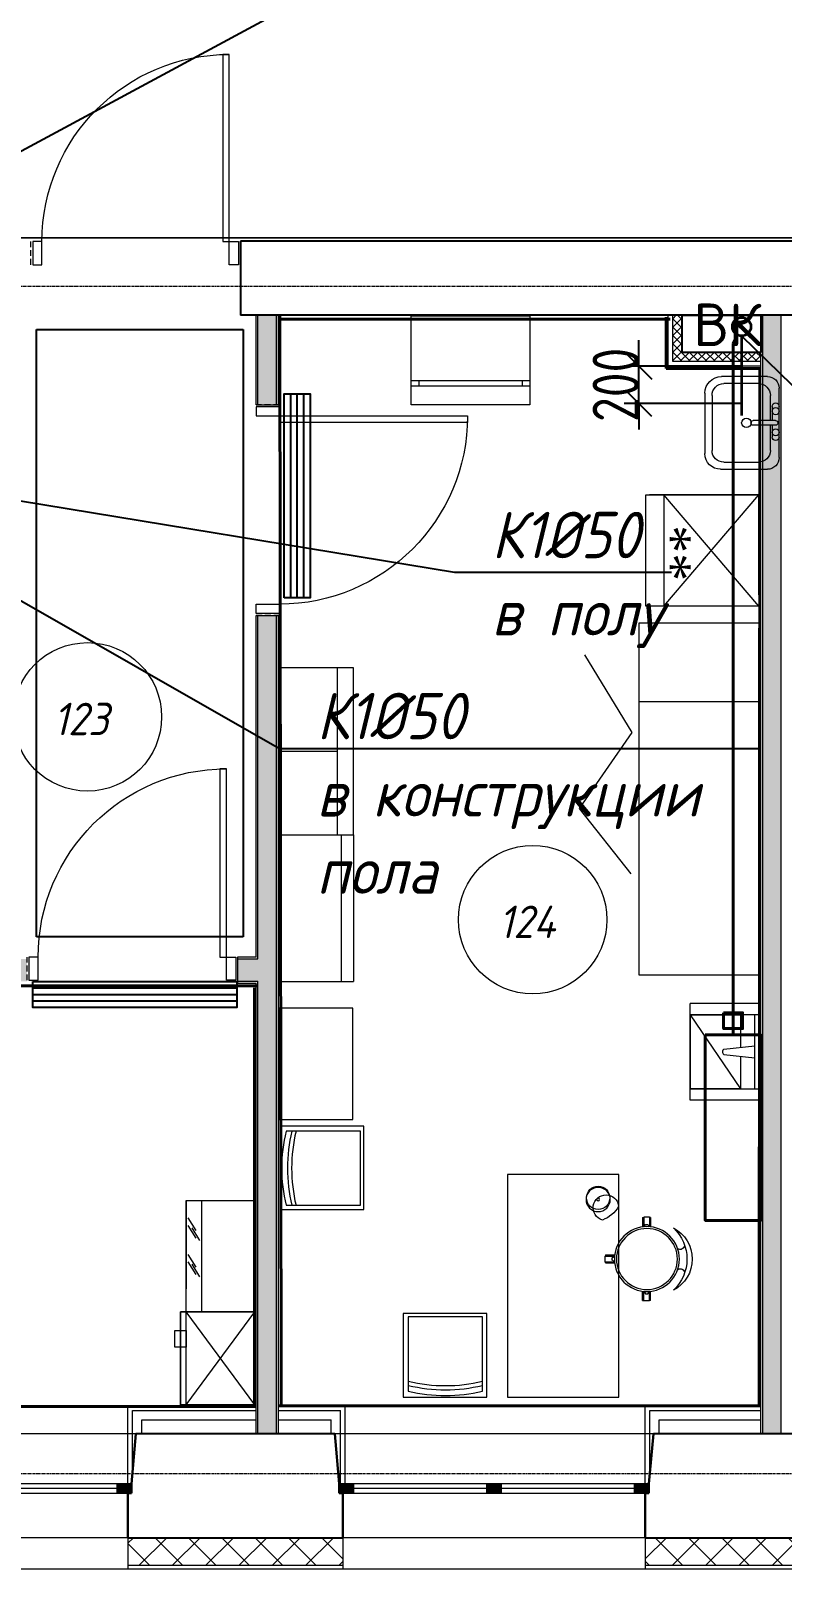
# Model space of a CAD drawing. Header units: millimetres. Extents: x -10178924 to 11692288, y -947381 to 58396.
# Drawn here: x 882061 to 886111, y -922757 to -914464 of the extents above; entities that cross this region are included whole.
import ezdxf
from ezdxf import colors
from ezdxf.entities.mleader import LeaderData, LeaderLine
from ezdxf.math import Vec2, Vec3

# ---------------------------------------------------------------- set-up
doc = ezdxf.new("R2010")
doc.units = ezdxf.units.MM
doc.linetypes.add('HIDDEN', pattern=[9.525, 6.35, -3.175])
doc.linetypes.add('осевая', pattern=[50.8, 31.75, -6.35, 6.35, -6.35])
for name, color, linetype, lineweight in [('0. Подпись', 194, 'Continuous', 18), ('АР_Двери', 250, 'Continuous', 9), ('ВК_ К1', 24, 'Continuous', 35), ('Двери', 7, 'Continuous', 9), ('Конд', 3, 'Continuous', 40), ('Основная ГКЛ', 250, 'Continuous', 9), ('Отделка СТЕН', 6, 'Continuous', 13), ('Перегородки пеноблок', 40, 'Continuous', 9), ('Перегородки_ГКЛ', 20, 'Continuous', 9), ('Размеры осевые', 153, 'Continuous', 9), ('Сантехнические приборы', 7, 'Continuous', 9), ('Стены.1', 7, 'Continuous', 25), ('Трасса', 6, 'Continuous', 40), ('ТХ оборудование', 7, 'Continuous', 9)]:
    doc.layers.add(name, color=color, linetype=linetype, lineweight=lineweight)
for name, color, linetype in [('_надписи канализация', 7, 'Continuous'), ('PDF _Марки помещений', 5, 'Continuous'), ('PDF _Стены краска9010', 7, 'Continuous'), ('ВК_Выноски', 7, 'Continuous'), ('Стены внутр.1', 7, 'Continuous')]:
    doc.layers.add(name, color=color, linetype=linetype)
doc.layers.add('PDF _Стены отделка', color=7, linetype='Continuous', true_color=0xb505c2)
doc.layers.add('Шахты для нанесения на ТХ', color=210, linetype='Continuous', lineweight=60, plot=False)
doc.styles.add('ISOCPEUR', font='isocpeui.ttf', dxfattribs={"width": 0.9})
doc.styles.add('ISOCPEUR_1', font='isocpeur.ttf', dxfattribs={"width": 0.78, "height": 240})
doc.styles.add('PDF ISOCPEUR', font='isocpeur.ttf')
doc.styles.add('СГЕНЕРИР_СТИЛЬ_5', font='times.ttf')
doc.linetypes.add('зигзаг', pattern='A,0.00254,-5.08,[131,ltypeshp.shx,S=5.08,R=0,X=-5.08,Y=0],-10.16,[131,ltypeshp.shx,S=5.08,R=180,X=5.08,Y=0],-5.08', length=20.32254)

# ---------------------------------------------------------------- blocks, each defined once
blk = doc.blocks.new('_None')
blk = doc.blocks.new('№ 72 Стул со спинкой крутящийся для врача')
at = {"layer": 'ТХ оборудование', "color": 0}
for p, q in [((-19.9, 223.8), (-20.2, 173.8)), ((-19.9, 223.8), (-13.4, 223.7)), ((-13.4, 226), (-13.8, 174.5)), ((-13.4, 226), (16.8, 225.8)), ((-5.5, 186.9), (-13, 174.5)), ((8.3, 186.8), (-5.5, 186.9)), ((15.7, 174.3), (8.3, 186.8)), ((16.8, 225.8), (16.4, 174.2)), ((23.2, 223.5), (16.7, 223.5)), ((23.2, 223.5), (22.9, 173.5)), ((223.6, 22.1), (173.6, 22)), ((225.9, 15.7), (174.3, 15.5)), ((186.8, 7.4), (174.4, 14.7)), ((186.9, -6.5), (186.8, 7.4)), ((223.6, 22.1), (223.6, 15.6)), ((225.9, 15.7), (225.9, -14.5)), ((223.7, -21), (173.7, -21.1)), ((174.4, -13.9), (186.9, -6.5)), ((225.9, -14.5), (174.4, -14.7)), ((223.7, -21), (223.7, -14.5)), ((-19.9, -223.8), (-20.2, -173.8)), ((-19.9, -223.8), (-13.4, -223.7)), ((-13.4, -226), (-13.8, -174.5)), ((-13.4, -226), (16.8, -225.8)), ((-5.5, -186.9), (-13, -174.5)), ((8.3, -186.8), (-5.5, -186.9)), ((15.7, -174.3), (8.3, -186.8)), ((16.8, -225.8), (16.4, -174.2)), ((23.2, -223.5), (16.7, -223.5)), ((23.2, -223.5), (22.9, -173.5))]:
    blk.add_line(p, q, dxfattribs=at)
for radius in [175, 164.3]:
    blk.add_circle((0, 0), radius, dxfattribs=at)
for centre, radius, start, end in [((-54.6, 0), 190, 117.82422, 242.17578), ((15.1, 0), 230.9, 133.29378, 226.70622), ((-179.2, 75.5), 23.7, 178.72519, 304.22579), ((-179.2, -75.5), 23.7, 55.77421, 181.27481)]:
    blk.add_arc(centre, radius, start, end, dxfattribs=at)
blk = doc.blocks.new('№ 66 Весы медицинские с ростомером')
at = {"layer": 'ТХ оборудование', "color": 0}
for p, q in [((-520, 0), (0, 0)), ((-520, 0), (-520, -380)), ((0, 0), (0, -380)), ((0, -380), (-520, -380))]:
    blk.add_line(p, q, dxfattribs=at)
at = {"layer": 'ТХ оборудование', "color": 0, "linetype": 'Continuous'}
for p, q in [((-460, 0), (-460, -380)), ((-60, -30.7), (-460, -30.7)), ((-274, -198.9), (-292.3, -30.7)), ((-246, -198.9), (-227.7, -30.7)), ((-460, -380), (-60, -108.4))]:
    blk.add_line(p, q, dxfattribs=at)
at = {"layer": 'ТХ оборудование', "color": 0, "linetype": 'Continuous', "flags": 128}
blk.add_lwpolyline([(-460, -380), (-60, -380), (-60, 0), (-460, 0)], close=True, dxfattribs=at)
blk.add_lwpolyline([(-236.2, -108.4), (-60, -108.4), (-60, -380), (-460, -380), (-460, -108.4), (-283.8, -108.4)], dxfattribs=at)
at = {"layer": 'ТХ оборудование', "color": 0, "linetype": 'Continuous'}
blk.add_arc((-260, -188.9), 17.2, 215.47929, 324.52071, dxfattribs=at)
blk = doc.blocks.new('№ 62 Аппарат Ротта')
at = {"layer": 'ТХ оборудование', "color": 0}
for p, q in [((640, 0), (0, 0)), ((0, 0), (0, -480)), ((640, -480), (640, 0)), ((0, -480), (640, -480))]:
    blk.add_line(p, q, dxfattribs=at)
at = {"layer": 'ТХ оборудование', "color": 0, "linetype": 'Continuous'}
for p, q in [((41.6, -130), (41.6, -99.8)), ((598.4, -130), (598.4, -99.8))]:
    blk.add_line(p, q, dxfattribs=at)
at = {"layer": 'ТХ оборудование', "color": 0, "linetype": 'Continuous', "flags": 128}
for points in [[(0, -130), (640, -130), (640, 0), (0, 0)], [(0, -130), (640, -130), (640, -99.8), (0, -100)]]:
    blk.add_lwpolyline(points, close=True, dxfattribs=at)
blk = doc.blocks.new('№ 74 Стол с тумбой для врача')
at = {"layer": 'ТХ оборудование', "color": 0, "linetype": 'Continuous', "flags": 128}
blk.add_lwpolyline([(0, 0), (600, 0), (600, 1200), (0, 1200)], close=True, dxfattribs=at)
blk = doc.blocks.new('№ 73 Облучатель бактерицидный (настенный)')
at = {"layer": 'ТХ оборудование', "color": 0, "lineweight": 25, "ltscale": 100}
for p, q in [((0, -35), (1100, -35)), ((0, -70), (1100, -70)), ((0, -105), (1100, -105))]:
    blk.add_line(p, q, dxfattribs=at)
blk.add_lwpolyline([(0, 0), (1100, 0), (1100, -140), (0, -140)], close=True, dxfattribs=at)
blk = doc.blocks.new('№ 60 Стул медицинский')
at = {"layer": 'ТХ оборудование', "color": 0, "linetype": 'Continuous'}
blk.add_lwpolyline([(450, 0), (450, -450), (0, -450), (0, 0)], close=True, dxfattribs=at)
blk.add_lwpolyline([(23.3, -418.4), (23.3, -18), (423.3, -18), (423.3, -418.4, -0.117786)], format="xyb", close=True, dxfattribs=at)
for points in [[(423.3, -364.8, -0.117786), (23.3, -364.8)], [(423.3, -387.2, -0.117786), (23.3, -387.2)]]:
    blk.add_lwpolyline(points, format="xyb", dxfattribs=at)
blk = doc.blocks.new('№ 67 Лампа настольная')
at = {"layer": 'ТХ оборудование', "color": 0, "ltscale": 2}
blk.add_lwpolyline([(-111.6, 17.2, 1.884954), (-43, 108.4, 0.180528)], format="xyb", close=True, dxfattribs=at)
for radius in [65.4, 7.88]:
    blk.add_circle((0, 0), radius, dxfattribs=at)
blk = doc.blocks.new('№ 71 Стол медицинский манипуляционный')
at = {"layer": 'ТХ оборудование', "color": 0}
blk.add_lwpolyline([(400, 600), (400, 0), (0, 0), (0, 600)], close=True, dxfattribs=at)
blk = doc.blocks.new('№ 77 Холодильник лабораторный с морозильной камерой')
at = {"layer": 'ТХ оборудование', "color": 0}
for p, q in [((-60, 0), (-600, 0)), ((-600, 0), (-600, -590)), ((0, 0), (-600, -512.3)), ((0, -512.3), (-600, 0)), ((-600, 0), (0, 0)), ((-600, -610), (-600, 0)), ((0, 0), (0, -610)), ((-600, -512.3), (0, -512.3)), ((0, -610), (-600, -610))]:
    blk.add_line(p, q, dxfattribs=at)
at = {"layer": 'ТХ оборудование', "color": 0, "linetype": 'Continuous', "insert": (-436.3, -568), "char_height": 200, "attachment_point": 7, "style": 'СГЕНЕРИР_СТИЛЬ_5'}
blk.add_mtext('\\A1;{\\fTimes New Roman|b0|i0|c204|p22;**}', dxfattribs=at)
blk = doc.blocks.new('№ 65 Шкаф медицинский с сейфом')
at = {"layer": 'ТХ оборудование', "color": 0, "linetype": 'Continuous'}
for p, q in [((370, 500), (0, 0)), ((0, 500), (370, 0)), ((370, 500), (370, 0))]:
    blk.add_line(p, q, dxfattribs=at)
at = {"layer": 'ТХ оборудование', "color": 0}
for p, q in [((0, 500), (0, 0)), ((400, 0), (400, 500)), ((0, 0), (400, 0)), ((0, 0), (400, 0)), ((400, 0), (0, 0))]:
    blk.add_line(p, q, dxfattribs=at)
at = {"layer": 'ТХ оборудование', "color": 0, "linetype": 'Continuous', "flags": 128}
for points in [[(0, 0), (0, 500), (400, 500), (400, 0)], [(370, 100.7), (370, 189.1), (431.4, 189.1), (431.4, 100.7)]]:
    blk.add_lwpolyline(points, close=True, dxfattribs=at)
blk = doc.blocks.new('№ 68 Кушетка медицинская смотровая')
at = {"layer": 'ТХ оборудование', "color": 0, "linetype": 'Continuous'}
blk.add_line((-650, 426), (0, 426), dxfattribs=at)
at = {"layer": 'ТХ оборудование', "color": 0}
blk.add_lwpolyline([(-650, 1900), (0, 1900), (0, 0), (-650, 0)], close=True, dxfattribs=at)
blk = doc.blocks.new('№ 64 Шкаф стеклянный для медикаментов')
at = {"layer": 'ТХ оборудование', "color": 0}
for p, q in [((288.4, 0), (288.4, -600)), ((370, -600), (370, 0))]:
    blk.add_line(p, q, dxfattribs=at)
at = {"layer": 'ТХ оборудование', "color": 0, "linetype": 'Continuous'}
for p, q in [((370, 0), (370, -475)), ((295.7, -214.8), (338.1, -146.3)), ((316.8, -161.6), (359.2, -93.1)), ((316.8, -201.8), (359.2, -133.3)), ((316.8, -358.2), (359.2, -289.7)), ((316.8, -398.4), (359.2, -329.9)), ((295.7, -411.4), (338.1, -342.9))]:
    blk.add_line(p, q, dxfattribs=at)
at = {"layer": 'ТХ оборудование', "color": 0, "linetype": 'Continuous', "flags": 128}
blk.add_lwpolyline([(0, 0), (0, -600), (370, -600), (370, 0)], close=True, dxfattribs=at)
blk = doc.blocks.new('A$Cc62a6eee')
at = {"layer": 'ТХ оборудование', "color": 252, "lineweight": 9, "true_color": 0x939598}
for p, q in [((-312.3, 0), (-312.3, -900)), ((-312.3, -450), (0, -450))]:
    blk.add_line(p, q, dxfattribs=at)
blk.add_lwpolyline([(-400, 0), (0, 0), (0, -900), (-400, -900)], close=True, dxfattribs=at)
blk = doc.blocks.new('A$Cf15a8337')
at = {"layer": 'ТХ оборудование', "color": 252, "lineweight": 9, "true_color": 0x939598}
for p, q in [((0, 790), (-400, 790)), ((-400, 790), (-400, 0)), ((-334.4, 790), (-334.4, 0)), ((0, 0), (0, 790)), ((0, 0), (-400, 0))]:
    blk.add_line(p, q, dxfattribs=at)
blk = doc.blocks.new('№ 61 Ширма медицинская трехстворчатая')
at = {"layer": 'ТХ оборудование', "color": 0, "linetype": 'Continuous', "flags": 128}
blk.add_lwpolyline([(0, 0), (277.6, 353.6), (-5.4, 761.7), (250.4, 1180.6)], dxfattribs=at)
blk = doc.blocks.new('Туалетный столик с раковиной-Квадратный - 500 x 440 мм-749028-1 этаж')
at = {"layer": 'Сантехнические приборы'}
for p, q in [((-145.4, 219.9), (181.3, 219.9)), ((-145.4, 219.9), (181.3, 219.9)), ((-132.7, 181.8), (164.1, 181.8)), ((-234.3, -116.6), (-234.3, 131)), ((-234.3, -116.6), (-234.3, 131)), ((-196.2, -69), (-196.2, 118.3)), ((227.6, 118.3), (227.6, -69)), ((265.7, 135.5), (265.7, -116.6)), ((265.7, 135.5), (265.7, -116.6)), ((3, -160.7), (3, -40.4)), ((28.4, -160.7), (28.4, -40.4)), ((3, -132.5), (-132.7, -132.5)), ((-73.2, -142), (3, -142)), ((164.1, -132.5), (28.4, -132.5)), ((28.4, -142), (91.9, -142)), ((202.2, -180.1), (-170.8, -180.1)), ((202.2, -180.1), (-170.8, -180.1)), ((91.9, -180.1), (-73.2, -180.1))]:
    blk.add_line(p, q, dxfattribs=at)
for centre, radius, start, end in [((-145.4, 131), 88.9, 90, 180), ((-145.4, 131), 88.9, 90, 180), ((-132.7, 118.3), 63.5, 90, 180), ((164.1, 118.3), 63.5, 360, 90), ((181.3, 135.5), 84.4, 0, 90), ((181.3, 135.5), 84.4, 360, 90), ((15.7, -3.2), 25.4, 360, 180), ((-132.7, -69), 63.5, 180, 270), ((15.7, -3.2), 25.4, 180, 0), ((15.7, -40.4), 12.7, 360, 180), ((164.1, -69), 63.5, 270, 360), ((-170.8, -116.6), 63.5, 180, 270), ((-170.8, -116.6), 63.5, 180, 270), ((-73.2, -161.1), 19, 90, 270), ((-47.8, -161.1), 19, 360, 180), ((-47.8, -161.1), 19, 180, 0), ((15.7, -160.7), 12.7, 180, 0), ((66.5, -161.1), 19, 0, 180), ((66.5, -161.1), 19, 180, 0), ((91.9, -161.1), 19, 270, 90), ((202.2, -116.6), 63.5, 270, 0), ((202.2, -116.6), 63.5, 270, 0)]:
    blk.add_arc(centre, radius, start, end, dxfattribs=at)
blk = doc.blocks.new('*U2154')
at = {"layer": 'АР_Двери'}
for points in [[(50, 0), (0, 0), (0, 125), (50, 125)], [(1064.5, 0), (1114.5, 0), (1114.5, 125), (1064.5, 125)], [(50, -1014.5), (85, -1014.5), (85, 0), (50, 0)]]:
    blk.add_lwpolyline(points, close=True, dxfattribs=at)
blk.add_arc((50, 0), 1014.5, 270, 0, dxfattribs=at)
at = {"layer": 'Основная ГКЛ', "linetype": 'HIDDEN', "ltscale": 5}
for p, q in [((-10, 0), (-10, 125)), ((1124.5, 125), (1124.5, 0))]:
    blk.add_line(p, q, dxfattribs=at)
blk = doc.blocks.new('*U2156')
at = {"layer": 'АР_Двери'}
for points in [[(-1064.8, 0), (-1114.8, 0), (-1114.8, 125), (-1064.8, 125)], [(-50, 0), (0, 0), (0, 125), (-50, 125)], [(-50, -1014.8), (-85, -1014.8), (-85, 0), (-50, 0)]]:
    blk.add_lwpolyline(points, close=True, dxfattribs=at)
blk.add_arc((-50, 0), 1014.8, 180, 270, dxfattribs=at)
at = {"layer": 'Основная ГКЛ', "linetype": 'HIDDEN', "ltscale": 5}
for p, q in [((-1124.8, 125), (-1124.8, 0)), ((10, 0), (10, 125))]:
    blk.add_line(p, q, dxfattribs=at)
blk = doc.blocks.new('*U2163')
at = {"layer": 'АР_Двери'}
for points in [[(-1059.4, 0), (-1109.4, 0), (-1109.4, 125), (-1059.4, 125)], [(-50, 0), (0, 0), (0, 125), (-50, 125)], [(-50, -1009.4), (-85, -1009.4), (-85, 0), (-50, 0)]]:
    blk.add_lwpolyline(points, close=True, dxfattribs=at)
blk.add_arc((-50, 0), 1009.4, 180, 270, dxfattribs=at)
at = {"layer": 'Основная ГКЛ', "linetype": 'HIDDEN', "ltscale": 5}
for p, q in [((-1119.4, 125), (-1119.4, 0)), ((10, 0), (10, 125))]:
    blk.add_line(p, q, dxfattribs=at)
blk = doc.blocks.new('Двустворчатое Окно 22')
at = {"layer": 'Стены.1', "linetype": 'Continuous', "lineweight": 0}
for points in [[(-835, 0), (-835, -50), (-755, -50), (-755, 0)], [(0, -50), (0, 0), (-40, 0), (-40, -50)], [(0, 0), (0, -50), (40, -50), (40, 0)], [(835, -50), (835, 0), (755, 0), (755, -50)]]:
    blk.add_hatch(color=256, dxfattribs=at).paths.add_polyline_path(points)
at = {"layer": 'Стены.1', "linetype": 'Continuous', "lineweight": 5}
for p, q in [((-858.6, 270), (858.6, 270)), ((-755, 0), (-40, 0)), ((40, 0), (755, 0)), ((-755, -25), (-40, -25)), ((-40, -50), (-755, -50)), ((40, -25), (755, -25)), ((755, -50), (40, -50)), ((-815, -290), (815, -290))]:
    blk.add_line(p, q, dxfattribs=at)
at = {"layer": 'Стены.1', "linetype": 'Continuous', "lineweight": 30}
for p, q in [((-835, 0), (-858.6, 270)), ((835, 0), (858.6, 270)), ((-835, -50), (-835, 0)), ((-835, -50), (-835, 0)), ((835, -50), (835, 0)), ((835, -50), (835, 0)), ((-815, -50), (-835, -50)), ((-815, -50), (-835, -50)), ((-815, -290), (-815, -50)), ((815, -50), (835, -50)), ((815, -50), (835, -50)), ((815, -290), (815, -50))]:
    blk.add_line(p, q, dxfattribs=at)
at = {"layer": 'Стены.1', "linetype": 'Continuous', "lineweight": 20}
for p, q in [((-835, 0), (-755, 0)), ((-755, 0), (-755, -50)), ((-40, -50), (-40, 0)), ((-40, 0), (0, 0)), ((0, 0), (40, 0)), ((40, 0), (40, -50)), ((755, -50), (755, 0)), ((755, 0), (835, 0)), ((-755, -50), (-835, -50)), ((0, -50), (-40, -50)), ((40, -50), (0, -50)), ((835, -50), (755, -50))]:
    blk.add_line(p, q, dxfattribs=at)
blk = doc.blocks.new('_Oblique')
at = {"color": 0, "linetype": 'ByBlock', "lineweight": -2}
blk.add_line((-0.5, -0.5), (0.5, 0.5), dxfattribs=at)
blk = doc.blocks.new('A$Cad086cf1')
at = {"layer": 'Отделка СТЕН', "true_color": 0x636466, "transparency": 33554687}
h = blk.add_hatch(dxfattribs=at)
h.set_pattern_fill('ANSI37', color=251, scale=40)
h.set_pattern_definition([(45, (142968.72, -47941.48), (-89.80256, 89.80256), []), (135, (142968.72, -47941.48), (-89.80256, -89.80256), [])])
h.paths.add_polyline_path([(28913.62, -31245.628), (28763.62, -31245.628), (28768.135, -31868.119), (29047.748, -31868.119), (29047.748, -31718.119), (28917.053, -31718.119)])
h.paths.add_polyline_path([(31814.602, -31718.119), (30632.748, -31718.119), (30632.748, -31868.119), (31814.602, -31868.119)])
h.paths.add_polyline_path([(34633.971, -31718.119), (33473.725, -31718.119), (33473.725, -31868.119), (34633.971, -31868.119)])
h.paths.add_polyline_path([(36472.722, -30026.036), (36768.725, -30026.036), (36768.725, -29876.036), (36322.722, -29876.036), (36322.722, -31718.119), (36063.971, -31718.119), (36063.971, -31868.119), (36263.725, -31868.119), (36472.722, -31868.119)])
h.paths.add_polyline_path([(37824.962, -29876.036), (36768.725, -29876.036), (36768.725, -30026.036), (37824.962, -30026.036)])
h.paths.add_polyline_path([(39839.962, -29856.036), (39839.962, -29941.036)])
h.paths.add_polyline_path([(40768.725, -29876.036), (39839.962, -29876.036), (39839.962, -30026.036), (40768.725, -30026.036)])
h.paths.add_polyline_path([(41339.962, -29876.036), (40768.725, -29876.036), (40768.725, -30026.036), (41189.962, -30026.036), (41189.962, -31842.839), (41533.462, -31842.839), (41533.462, -31692.839), (41339.962, -31692.839)])
h.paths.add_polyline_path([(44111.441, -31692.839), (42963.462, -31692.839), (42963.462, -31842.839), (44111.441, -31842.839)])
h.paths.add_polyline_path([(46923.75, -31692.839), (45741.441, -31692.839), (45741.441, -31842.839), (46923.75, -31842.839)])
h.paths.add_polyline_path([(49713.011, -31692.839), (48553.75, -31692.839), (48553.75, -31842.839), (49713.011, -31842.839)])
h.paths.add_polyline_path([(52505.423, -31692.839), (51343.011, -31692.839), (51343.011, -31842.839), (52505.423, -31842.839)])
h.paths.add_polyline_path([(61528.75, -31692.839), (54135.423, -31692.839), (54135.423, -31842.839), (61378.75, -31842.839), (61378.75, -33202.411), (61528.75, -33202.411)])
h.paths.add_polyline_path([(61528.75, -34832.411), (61378.75, -34832.411), (61378.75, -36061.222), (61528.75, -36061.222)])
h.paths.add_polyline_path([(61528.75, -37691.222), (61378.75, -37691.222), (61378.75, -38847.364), (61528.75, -38847.364)])
h.paths.add_polyline_path([(61528.75, -40477.364), (61378.75, -40477.364), (61378.75, -48296.478), (60014.672, -48296.478), (60014.672, -48446.478), (61528.75, -48446.478)])
h.paths.add_polyline_path([(58384.672, -48296.478), (57203.37, -48296.478), (57203.37, -48446.478), (58384.672, -48446.478)])
h.paths.add_polyline_path([(55573.37, -48296.478), (54410.646, -48296.478), (54410.646, -48446.478), (55573.37, -48446.478)])
h.paths.add_polyline_path([(52780.646, -48296.478), (51591.18, -48296.478), (51591.18, -48446.478), (52780.646, -48446.478)])
h.paths.add_polyline_path([(49961.18, -48296.478), (48802.194, -48296.478), (48802.194, -48446.478), (49961.18, -48446.478)])
h.paths.add_polyline_path([(47172.194, -48296.478), (45996.225, -48296.478), (45996.225, -48446.478), (47172.194, -48446.478)])
h.paths.add_polyline_path([(44366.225, -48296.478), (43186.891, -48296.478), (43186.891, -48446.478), (44366.225, -48446.478)])
h.paths.add_polyline_path([(41563.725, -48296.478), (40380.082, -48296.478), (40380.082, -48446.478), (41563.725, -48446.478)])
h.paths.add_polyline_path([(38750.082, -48296.478), (37571.3, -48296.478), (37571.3, -48446.478), (38750.082, -48446.478)])
h.paths.add_polyline_path([(35941.3, -48296.478), (34777.772, -48296.478), (34777.772, -48446.478), (35941.3, -48446.478)])
h.paths.add_polyline_path([(33147.772, -48296.478), (31992.902, -48296.478), (31992.902, -48446.478), (33147.772, -48446.478)])
h.paths.add_polyline_path([(30363.725, -48296.478), (30080.699, -48296.478), (30080.699, -48446.478), (30363.725, -48446.478)])
at = {"layer": 'Перегородки пеноблок', "true_color": 0x636466, "transparency": 33554687}
h = blk.add_hatch(dxfattribs=at)
h.set_pattern_fill('ANSI36', color=251, scale=10)
h.set_pattern_definition([(45, (-30651.873, -56666.05), (16.83798, 61.739261), [79.375, -15.875, 0, -15.875])])
h.paths.add_polyline_path([(49503.893, -42189.464), (49603.893, -42189.464), (49603.893, -41706.478), (49503.893, -41706.478)])
h.paths.add_polyline_path([(49393.893, -45176.478), (49393.893, -45296.478), (49503.893, -45296.478), (49503.893, -47733.674), (49603.893, -47733.674), (49603.893, -43324.464), (49503.893, -43324.464), (49503.893, -45176.478)])
h.paths.add_polyline_path([(48203.893, -45176.478), (48203.893, -45296.478), (48258.893, -45296.478), (48258.893, -45176.478)])
h = blk.add_hatch(dxfattribs=at)
h.set_pattern_fill('ANSI36', color=251, scale=10)
h.set_pattern_definition([(45, (-27931.517, -56668.855), (16.83798, 61.739261), [79.375, -15.875, 0, -15.875])])
h.paths.add_polyline_path([(52324.25, -41706.478), (52224.25, -41706.478), (52224.25, -47736.478), (52324.25, -47736.478)])
at = {"layer": 'Перегородки_ГКЛ', "true_color": 0x636466, "transparency": 33554687}
h = blk.add_hatch(dxfattribs=at)
h.set_pattern_fill('ANSI37', color=251, scale=10, angle=-180)
h.set_pattern_definition([(225, (202796.535, -27464.85), (22.45064, -22.45064), []), (315, (202796.535, -27464.85), (22.45064, 22.45064), [])])
h.paths.add_polyline_path([(52214.25, -41956.478), (52214.25, -41906.478), (51789.25, -41906.478), (51789.25, -41706.478), (51739.25, -41706.478), (51739.25, -41956.478)])
at = {"layer": 'PDF _Марки помещений', "color": 251, "lineweight": 9, "true_color": 0x636466, "transparency": 33554687}
for centre in [(48584.629, -43871.472), (50984.408, -44964.933)]:
    blk.add_circle(centre, 400.063, dxfattribs=at)
at = {"layer": 'PDF _Стены краска9010', "color": 251, "true_color": 0x636466, "transparency": 33554585}
for p, q in [((-411.206, -41306.478), (54327.929, -41287.094)), ((48309.91, -41782.732), (49424.139, -41782.732)), ((48309.91, -45056.945), (48309.91, -41782.732)), ((49424.139, -41782.732), (49424.139, -45056.945)), ((49424.139, -45056.945), (48309.91, -45056.945))]:
    blk.add_line(p, q, dxfattribs=at)
at = {"layer": 'PDF _Стены отделка', "color": 251, "linetype": 'зигзаг', "lineweight": 40, "ltscale": 0.1, "true_color": 0x636466, "transparency": 33554610}
for p, q in [((49622.067, -41708.165), (49629.278, -47581.101)), ((51703.1, -41993.614), (51703.1, -41716.615)), ((51724.403, -41726.863), (49624.046, -41726.863)), ((52207.938, -41993.3), (51703.1, -41993.614)), ((52204.819, -47586.478), (52207.938, -41993.3)), ((44040.455, -45320.915), (49499.148, -45320.915)), ((49485.406, -45332.254), (49485.406, -47591.448)), ((44036.884, -47589.379), (49495.576, -47589.379)), ((52214.25, -47586.478), (49613.893, -47586.478))]:
    blk.add_line(p, q, dxfattribs=at)
at = {"layer": 'PDF _Стены отделка', "color": 251, "ltscale": 0.1, "true_color": 0x636466, "transparency": 33554687}
for p, q in [((51557.096, -41981.478), (51557.096, -41841.478)), ((52104.25, -41981.478), (51477.096, -41981.478)), ((51557.096, -42181.478), (51557.096, -41981.478)), ((52104.25, -42181.478), (51477.096, -42181.478)), ((51557.096, -42181.478), (51557.096, -42321.478))]:
    blk.add_line(p, q, dxfattribs=at)
at = {"layer": 'Отделка СТЕН', "color": 251, "true_color": 0x636466, "transparency": 33554687}
for p, q in [((48802.194, -48296.478), (48802.194, -48466.478)), ((49961.18, -48296.478), (49961.18, -48466.478)), ((51591.18, -48296.478), (51591.18, -48466.478))]:
    blk.add_line(p, q, dxfattribs=at)
for points in [[(39839.962, -29856.036), (41359.962, -29856.036), (41359.962, -31672.839), (61548.75, -31672.839), (61548.75, -48466.478), (29253.725, -48466.478)], [(49961.18, -48446.478), (48802.194, -48446.478)], [(52780.646, -48446.478), (51591.18, -48446.478)]]:
    blk.add_lwpolyline(points, dxfattribs=at)
at = {"layer": 'Перегородки пеноблок', "color": 251, "true_color": 0x636466, "transparency": 33554687}
for p, q in [((49493.893, -42189.464), (49613.893, -42189.464)), ((49493.893, -43324.464), (49613.893, -43324.464)), ((49393.893, -45166.478), (49393.893, -45306.478))]:
    blk.add_line(p, q, dxfattribs=at)
at = {"layer": 'Перегородки пеноблок', "color": 251, "linetype": 'Continuous', "true_color": 0x636466, "transparency": 33554687, "flags": 128}
for points in [[(49493.893, -42189.464), (49493.893, -41706.478)], [(49503.893, -42189.464), (49503.893, -41706.478)], [(49603.893, -42189.464), (49603.893, -41706.478)], [(49613.893, -42189.464), (49613.893, -41706.478)], [(52214.25, -47736.478), (52214.25, -41706.478)], [(52224.25, -47736.478), (52224.25, -41706.478)], [(52324.25, -47736.478), (52324.25, -41706.478)], [(49493.893, -45166.478), (49493.893, -43324.464)], [(49503.893, -45176.478), (49503.893, -43324.464)], [(49603.893, -47733.674), (49603.893, -43324.464)], [(49613.893, -47733.674), (49613.893, -43324.464)], [(49493.893, -45166.478), (49393.893, -45166.478)], [(49393.893, -45176.478), (49503.893, -45176.478)], [(49393.893, -45296.478), (49503.893, -45296.478)], [(49393.893, -45306.478), (49493.893, -45306.478)], [(49493.893, -47733.674), (49493.893, -45306.478)], [(49503.893, -47733.674), (49503.893, -45296.478)]]:
    blk.add_lwpolyline(points, dxfattribs=at)
at = {"layer": 'Перегородки_ГКЛ', "color": 251, "ltscale": 0.1, "true_color": 0x636466, "transparency": 33554687}
for p, q in [((48802.194, -47586.478), (49493.893, -47586.478)), ((48802.194, -48056.478), (48802.194, -47586.478)), ((49613.893, -47586.478), (49973.877, -47586.478)), ((49973.877, -48026.478), (49973.877, -47586.478)), ((51591.18, -47586.478), (52214.25, -47586.478)), ((51591.18, -48056.478), (51591.18, -47586.478)), ((48827.194, -47611.478), (49493.893, -47611.478)), ((48827.194, -47919.328), (48827.194, -47611.478)), ((48877.194, -47661.478), (49493.893, -47661.478)), ((48877.194, -47737.043), (48877.194, -47661.478)), ((49613.893, -47611.478), (49948.877, -47611.478)), ((49613.893, -47661.478), (49898.877, -47661.478)), ((49898.877, -47735.935), (49898.877, -47661.478)), ((49948.877, -48026.478), (49948.877, -47611.478)), ((51616.18, -47611.478), (52214.25, -47611.478)), ((51616.18, -47919.328), (51616.18, -47611.478)), ((51666.18, -47661.478), (52214.25, -47661.478)), ((51666.18, -47738.955), (51666.18, -47661.478))]:
    blk.add_line(p, q, dxfattribs=at)
at = {"layer": 'Перегородки_ГКЛ', "color": 251, "true_color": 0x636466, "transparency": 33554687}
for points in [[(52214.25, -41981.478), (51714.25, -41981.478), (51714.25, -41706.478)], [(52214.25, -41956.478), (51739.25, -41956.478), (51739.25, -41706.478)], [(52214.25, -41906.478), (51789.25, -41906.478), (51789.25, -41706.478)]]:
    blk.add_lwpolyline(points, dxfattribs=at)
at = {"layer": 'Размеры осевые', "color": 251, "linetype": 'осевая', "ltscale": 0.5, "true_color": 0x636466, "transparency": 33554687}
for p, q in [((-9750, -41550), (62308.109, -41550)), ((-9750, -47950), (62308.109, -47950))]:
    blk.add_line(p, q, dxfattribs=at)
at = {"layer": 'Стены внутр.1', "color": 251, "linetype": 'Continuous', "true_color": 0x636466, "transparency": 33554687}
blk.add_line((49408.893, -41306.478), (49408.893, -41706.478), dxfattribs=at)
at = {"layer": 'Стены внутр.1', "color": 251, "linetype": 'Continuous', "true_color": 0x636466, "transparency": 33554687, "flags": 128}
for points in [[(52584.205, -41306.478), (49408.893, -41306.478)], [(52584.262, -41706.478), (49408.893, -41706.478)], [(49786.504, -47736.478), (49686.498, -47736.478)]]:
    blk.add_lwpolyline(points, dxfattribs=at)
at = {"layer": 'Стены.1', "color": 251, "linetype": 'Continuous', "true_color": 0x636466, "transparency": 33554687}
for p, q in [((48822.194, -48006.478), (48845.816, -47736.478)), ((49941.18, -48006.478), (49917.558, -47736.478)), ((51611.18, -48006.478), (51634.802, -47736.478)), ((48822.194, -48056.478), (48822.194, -48006.478)), ((49941.18, -48056.478), (49941.18, -48006.478)), ((51611.18, -48056.478), (51611.18, -48006.478)), ((48802.194, -48296.478), (48802.194, -48056.478)), ((48802.194, -48056.478), (48822.194, -48056.478)), ((49961.18, -48056.478), (49941.18, -48056.478)), ((49961.18, -48296.478), (49961.18, -48056.478)), ((51591.18, -48296.478), (51591.18, -48056.478)), ((51591.18, -48056.478), (51611.18, -48056.478))]:
    blk.add_line(p, q, dxfattribs=at)
at = {"layer": 'Стены.1', "color": 251, "linetype": 'Continuous', "true_color": 0x636466, "transparency": 33554687, "flags": 128}
for points in [[(49686.498, -47736.478), (48845.816, -47736.478)], [(49917.558, -47736.478), (49786.504, -47736.478)], [(52737.024, -47736.478), (51634.802, -47736.478)], [(48802.194, -48296.478), (49961.18, -48296.478)], [(51591.18, -48296.478), (52780.646, -48296.478)]]:
    blk.add_lwpolyline(points, dxfattribs=at)
at = {"layer": 'ТХ оборудование', "color": 251, "true_color": 0x636466, "transparency": 33554687}
blk.add_circle((51337.29, -46464.701), 62.807, dxfattribs=at)
at = {"layer": 'Шахты для нанесения на ТХ', "color": 251, "lineweight": 25, "ltscale": 0.1, "true_color": 0x636466, "transparency": 33554687}
for p, q in [((51789.25, -41906.478), (51789.25, -41706.478)), ((51789.25, -41706.478), (52214.25, -41706.478)), ((52214.25, -41706.478), (52214.25, -41906.478)), ((52214.25, -41906.478), (51789.25, -41906.478))]:
    blk.add_line(p, q, dxfattribs=at)
at = {"layer": 'PDF _Стены отделка', "color": 251, "ltscale": 0.1, "true_color": 0x636466, "transparency": 33554687}
for p, xscale, yscale, zscale, rotation in [((51557.096, -41981.478), 140, 140, 140, 270), ((51557.096, -42181.478), 140.0000000000001, 140.0000000000001, 140.0000000000001, 90)]:
    blk.add_blockref('_Oblique', p, dxfattribs=dict(at, xscale=xscale, yscale=yscale, zscale=zscale, rotation=rotation))
at = {"layer": 'Двери', "color": 251, "linetype": 'Continuous', "ltscale": 2, "true_color": 0x636466, "transparency": 33554687}
for name, p, xscale, rotation in [('*U2163', (49399.06, -41309.464), -1, 180), ('*U2154', (49618.893, -42199.464), -1.000000000000001, 90), ('*U2156', (49383.893, -45166.478), -1, 180)]:
    blk.add_blockref(name, p, dxfattribs=dict(at, xscale=xscale, rotation=rotation))
at = {"layer": 'Сантехнические приборы', "color": 251, "true_color": 0x636466, "transparency": 33554687, "xscale": -1.000000000000001, "rotation": 90}
blk.add_blockref('Туалетный столик с раковиной-Квадратный - 500 x 440 мм-749028-1 этаж', (52132.662, -42271.17), dxfattribs=at)
at = {"layer": 'Стены.1', "color": 251, "linetype": 'Continuous', "true_color": 0x636466, "transparency": 33554687, "xscale": -1, "zscale": 1000}
for p in [(47987.194, -48006.478), (50776.18, -48006.478)]:
    blk.add_blockref('Двустворчатое Окно 22', p, dxfattribs=at)
at = {"layer": 'ТХ оборудование', "color": 251, "true_color": 0x636466, "transparency": 33554687}
for name, p, xscale, rotation in [('№ 62 Аппарат Ротта', (50329.539, -42188.914), -1, 180), ('№ 60 Стул медицинский', (50073.588, -46527.837), -1, 270), ('№ 67 Лампа настольная', (51337.076, -46473.403), -0.9999999999999996, 273.1090885351836)]:
    blk.add_blockref(name, p, dxfattribs=dict(at, xscale=xscale, rotation=rotation))
for name, p, rotation in [('№ 73 Облучатель бактерицидный (настенный)', (49645.168, -43229.192), 90), ('№ 77 Холодильник лабораторный с морозильной камерой', (52203.427, -43273.953), 270), ('№ 68 Кушетка медицинская смотровая', (51557.653, -43363.671), 180), ('№ 66 Весы медицинские с ростомером', (52212.846, -45937.002), 270), ('№ 74 Стол с тумбой для врача', (51448.715, -46338.387), 180), ('№ 65 Шкаф медицинский с сейфом', (49486.941, -47079.524), 180)]:
    blk.add_blockref(name, p, dxfattribs=dict(at, rotation=rotation))
at = {"layer": 'ТХ оборудование', "color": 251, "true_color": 0x636466, "transparency": 33554687, "xscale": -1}
for name, p in [('№ 61 Ширма медицинская трехстворчатая', (51514.888, -44718.368)), ('A$Cc62a6eee', (49618.428, -43607.803)), ('A$Cf15a8337', (49618.428, -45297.803)), ('№ 71 Стол медицинский манипуляционный', (50015.795, -46041.876)), ('№ 64 Шкаф стеклянный для медикаментов', (49486.941, -46479.524)), ('№ 72 Стул со спинкой крутящийся для врача', (51599.883, -46794.396)), ('№ 60 Стул медицинский', (50737.142, -47088.387))]:
    blk.add_blockref(name, p, dxfattribs=at)
at = {"layer": 'ТХ оборудование', "color": 251, "true_color": 0x636466, "transparency": 33554687}
blk.add_blockref('№ 73 Облучатель бактерицидный (настенный)', (48290.557, -45297.769), dxfattribs=at)
at = {"layer": '0. Подпись', "color": 251, "lineweight": 5, "ltscale": 0.1, "true_color": 0x636466, "transparency": 33554687, "insert": (51849.535, -41872.925), "char_height": 229.1932, "attachment_point": 7, "style": 'PDF ISOCPEUR'}
blk.add_mtext('ВК', dxfattribs=at)
at = {"layer": 'PDF _Марки помещений', "color": 251, "lineweight": 9, "true_color": 0x636466, "transparency": 33554687, "char_height": 175, "attachment_point": 7, "style": 'ISOCPEUR'}
for s, insert in [('123', (48401.529, -43970.449)), ('124', (50801.308, -45063.911))]:
    blk.add_mtext(s, dxfattribs=dict(at, insert=insert))
at = {"layer": 'PDF _Стены отделка', "color": 251, "ltscale": 0.1, "true_color": 0x636466, "transparency": 33554687, "insert": (51432.096, -42081.478), "char_height": 250, "attachment_point": 5, "rotation": 90, "style": 'ISOCPEUR_1'}
blk.add_mtext('\\A1;200', dxfattribs=at)

msp = doc.modelspace()

# ---------------------------------------------------------------- linework, layer by layer
at = {"layer": 'ВК_ К1', "ltscale": 100}
msp.add_line((885891.9, -916108.5), (885891.9, -916537.4), dxfattribs=at)
msp.add_circle((885891.9, -916058.5), 50, dxfattribs=at)
at = {"layer": 'Конд', "ltscale": 50}
msp.add_lwpolyline([(885695.7, -919877.2), (885695.7, -920877.2), (885995.7, -920877.2), (885995.7, -919877.2)], close=True, dxfattribs=at)
at = {"layer": 'Трасса', "ltscale": 50}
msp.add_line((885845.7, -919877.2), (885845.7, -916149.3), dxfattribs=at)
msp.add_lwpolyline([(885845.7, -916149.3), (885869.2, -916103.1)], dxfattribs=at)
msp.add_lwpolyline([(885794.7, -919757.1), (885896.8, -919757.1), (885896.8, -919842.5), (885794.7, -919842.5)], close=True, dxfattribs=at)

# ---------------------------------------------------------------- block references
msp.add_blockref('A$Cad086cf1', (833781.5, -874290.7))

# ---------------------------------------------------------------- leaders
at = {"layer": '_надписи канализация', "lineweight": -2}
ml = msp.add_multileader_mtext('Standard', dxfattribs=at)
ml.set_content('\\A1;Приямок{\\Fisocp3|c204; }800{\\fArial|b0|i0|c204|p34;х}800х800(h)\\P{\\fArial|b0|i0|c204|p34;с\\Fisocp3|c204; }насосом дренажным {\\A0; \\H0.91667x;ГНОМ 10-10Г\\A1;\\H1.09091x; \\PN=1,1 кВт \\P (1 раб)\\Fisocp3|c204; \\fISOCPEUR|b0|i0|c204|p34;(закрыть рифленым железом)}', color=256, style='ISOCPEUR')
ml.set_leader_properties(lineweight=13)
ml.set_arrow_properties(name='NONE')
ml.build(insert=Vec2(0, 0))
ml.multileader.update_dxf_attribs({"text_left_attachment_type": 6, "text_right_attachment_type": 6, "dogleg_length": 100, "arrow_head_size": 300, "scale": 100})
ctx = ml.context
ctx.base_point, ctx.scale, ctx.char_height, ctx.arrow_head_size, ctx.landing_gap_size, ctx.plane_origin = Vec3(740434.3, -912667.1), 100, 250, 300, 0.09, Vec3(743281.2, -913662)
ctx.left_attachment, ctx.right_attachment, ctx.text_align_type = 6, 6, 1
notes = []
notes.append((ctx, [(1, (1, 1, 0), (745889.2, -912667.1), (-1, 0), 100, [(1, [(748693.9, -916333.7)], 0, [])])]))
ctx.mtext.insert, ctx.mtext.width, ctx.mtext.alignment, ctx.mtext.flow_direction = Vec3(742864.1, -912342.1), 6781.384, 2, 5
at = {"layer": 'ВК_Выноски'}
ml = msp.add_multileader_mtext('Standard', dxfattribs=at)
ml.set_content('{\\W0.9;Ст.К1-5 \\P %%C110 }', color=7, style='ISOCPEUR')
ml.set_leader_properties(color=7, linetype='ByLayer', lineweight=-1)
ml.set_arrow_properties(name='NONE')
ml.build(insert=Vec2(0, 0))
ml.multileader.update_dxf_attribs({"text_left_attachment_type": 6, "text_right_attachment_type": 6, "dogleg_length": 0.36, "arrow_head_size": 300})
ctx = ml.context
ctx.base_point, ctx.char_height, ctx.arrow_head_size, ctx.landing_gap_size, ctx.plane_origin = Vec3(884155.4, -914008.4), 250, 300, 100, Vec3(892710.2, -939823.1)
ctx.left_attachment, ctx.right_attachment = 6, 6
notes.append((ctx, [(0, (1, 1, 0), (884055, -914008.4), (1, 0), 100.4, [(0, [(880265.8, -916049.9)], 0, [])])]))
ctx.mtext.insert, ctx.mtext.width, ctx.mtext.flow_direction = Vec3(884255.4, -913708.4), 2588.824, 5
ml = msp.add_multileader_mtext('Standard', dxfattribs=at)
ml.set_content('{\\W0.9;Ст.К1-6\\P%%C50 }', color=7, style='ISOCPEUR')
ml.set_leader_properties(color=7, linetype='ByLayer', lineweight=-1)
ml.set_arrow_properties(name='NONE')
ml.build(insert=Vec2(0, 0))
ml.multileader.update_dxf_attribs({"text_left_attachment_type": 6, "text_right_attachment_type": 6, "dogleg_length": 0.36, "arrow_head_size": 300})
ctx = ml.context
ctx.base_point, ctx.char_height, ctx.arrow_head_size, ctx.landing_gap_size, ctx.plane_origin = Vec3(886821.1, -916918.5), 250, 300, 100, Vec3(896548, -944464)
ctx.left_attachment, ctx.right_attachment = 6, 6
notes.append((ctx, [(0, (1, 1, 0), (886720.7, -916918.5), (1, 0), 100.4, [(0, [(885891.9, -916108.5)], 0, [])])]))
ctx.mtext.insert, ctx.mtext.width, ctx.mtext.flow_direction = Vec3(886921.1, -916618.5), 513.532, 5
ml = msp.add_multileader_mtext('Standard', dxfattribs=at)
ml.set_content('{\\W0.9;К1%%C50\\Pв полу}', color=7, style='ISOCPEUR')
ml.set_leader_properties(color=7, linetype='ByLayer', lineweight=-1)
ml.set_arrow_properties(name='NONE')
ml.build(insert=Vec2(0, 0))
ml.multileader.update_dxf_attribs({"text_left_attachment_type": 6, "text_right_attachment_type": 6, "dogleg_length": 0.36, "arrow_head_size": 300})
ctx = ml.context
ctx.base_point, ctx.char_height, ctx.arrow_head_size, ctx.landing_gap_size, ctx.plane_origin = Vec3(884444.4, -917381.8), 250, 300, 100, Vec3(878102.1, -943036.8)
ctx.left_attachment, ctx.right_attachment = 6, 6
notes.append((ctx, [(1, (1, 1, 0), (884344, -917381.8), (1, 0), 100.4, [(0, [(880747, -916790.6)], 0, [])])]))
ctx.mtext.insert, ctx.mtext.width, ctx.mtext.flow_direction = Vec3(884544.4, -917056.8), 1080.887, 5
ml = msp.add_multileader_mtext('Standard', dxfattribs=at)
ml.set_content('{\\W0.9;К1%%C50\\Pв конструкции пола}', color=7, style='ISOCPEUR')
ml.set_leader_properties(color=7, linetype='ByLayer', lineweight=-1)
ml.set_arrow_properties(name='NONE')
ml.build(insert=Vec2(0, 0))
ml.multileader.update_dxf_attribs({"text_left_attachment_type": 6, "text_right_attachment_type": 6, "dogleg_length": 0.36, "arrow_head_size": 300})
ctx = ml.context
ctx.base_point, ctx.char_height, ctx.arrow_head_size, ctx.landing_gap_size, ctx.plane_origin = Vec3(883501.7, -918332.7), 250, 300, 100, Vec3(878102.1, -943987.6)
ctx.left_attachment, ctx.right_attachment = 6, 6
notes.append((ctx, [(1, (1, 1, 0), (883401.3, -918332.7), (1, 0), 100.4, [(0, [(881130.2, -917033.9)], 0, [])])]))
ctx.mtext.insert, ctx.mtext.width, ctx.mtext.flow_direction = Vec3(883601.7, -918032.7), 2360.603, 5
for ctx, leaders in notes:
    for number, flags, end, landing, length, lines in leaders:
        leader = LeaderData()
        leader.index, (leader.has_last_leader_line, leader.has_dogleg_vector, leader.attachment_direction) = number, flags
        leader.last_leader_point, leader.dogleg_vector, leader.dogleg_length = Vec3(end), Vec3(landing), length
        for number, points, colour, breaks in lines:
            line = LeaderLine()
            line.index, line.vertices, line.color, line.breaks = number, Vec3.list(points), colors.encode_raw_color(colour), breaks
            leader.lines.append(line)
        ctx.leaders.append(leader)

doc.saveas('drawing.dxf')
